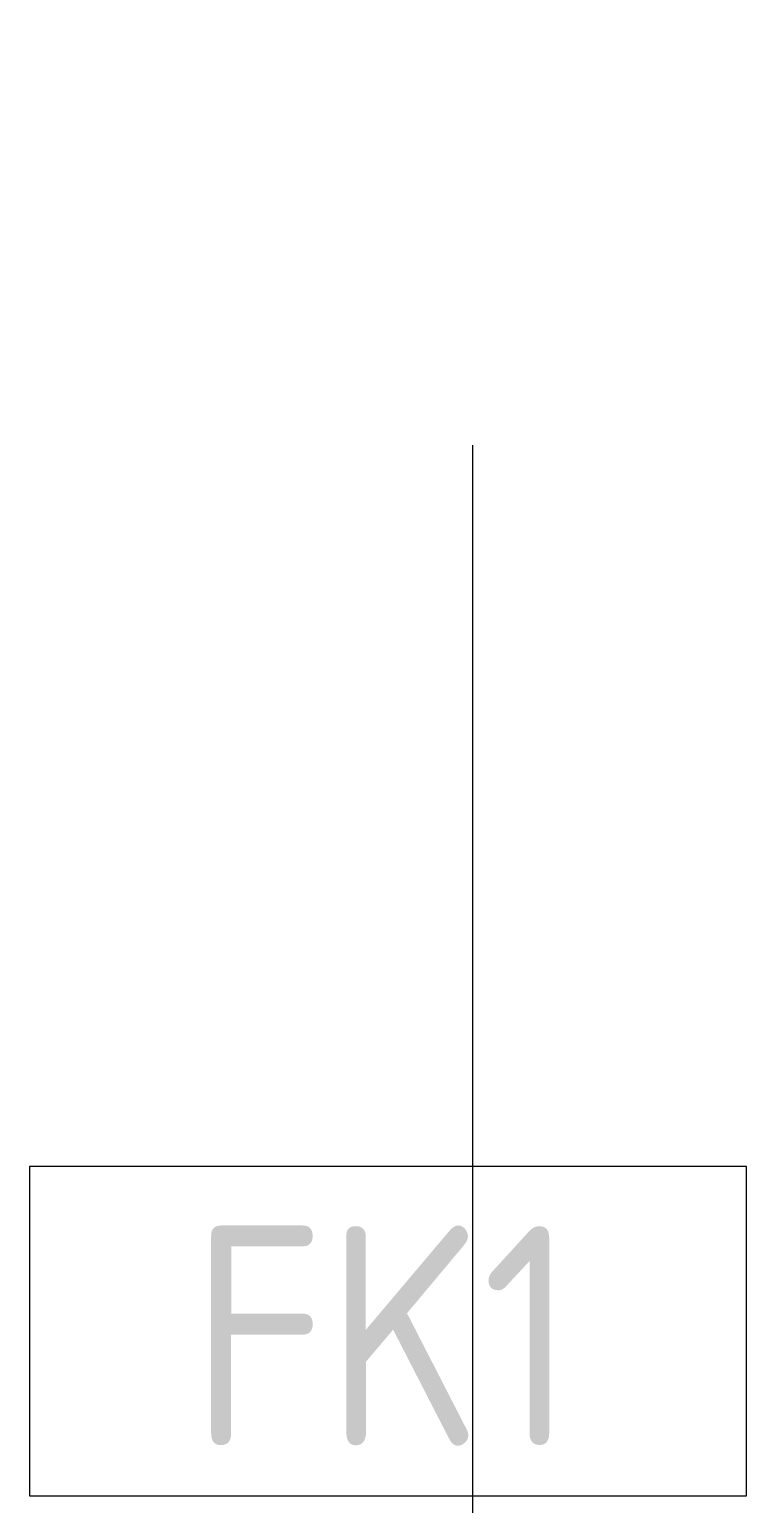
# Model space of a CAD drawing. Header units: millimetres. Extents: x -5426 to 189269, y -8553 to 29000.
# Drawn here: x 16606 to 17259, y 2075 to 3417 of the extents above; entities that cross this region are included whole.
import ezdxf

# ---------------------------------------------------------------- set-up
doc = ezdxf.new("R2010")
doc.units = ezdxf.units.MM
doc.linetypes.add('Осевая', pattern=[3175, 635, -476.25, 1587.5, -476.25])
doc.layers.add('A-WALL-IDEN', color=7, linetype='Continuous', lineweight=9)
doc.layers.add('Оси-2', color=7, linetype='Осевая', lineweight=9)
doc.styles.add('GOST Common_1', font='GOST_Common.ttf', dxfattribs={"width": 0.9, "height": 200})

# ---------------------------------------------------------------- blocks, each defined once
blk = doc.blocks.new('М_стена_0001 - Типоразмер_без рамки-25382661-План отделки стен 3 этажа в осях 1-12')
at = {"layer": 'A-WALL-IDEN'}
for p, q in [((3.258, 1.523), (-3.273, 1.523)), ((-3.273, 1.523), (-3.273, -1.477)), ((3.258, -1.477), (3.258, 1.523)), ((-3.273, -1.477), (3.258, -1.477))]:
    blk.add_line(p, q, dxfattribs=at)

msp = doc.modelspace()

# ---------------------------------------------------------------- linework, layer by layer
at = {"layer": 'Оси-2'}
msp.add_line((17010, 339.8), (17010, 24898.1), dxfattribs=at)

# ---------------------------------------------------------------- block references
at = {"layer": 'A-WALL-IDEN', "xscale": 99.99999999999993, "yscale": 99.99999999999993, "zscale": 99.99999999999993}
msp.add_blockref('М_стена_0001 - Типоразмер_без рамки-25382661-План отделки стен 3 этажа в осях 1-12', (16933.4, 2229.1), dxfattribs=at)

# ---------------------------------------------------------------- texts
at = {"layer": 'A-WALL-IDEN', "insert": (16753.1, 2327.2), "char_height": 200, "width": 447.342, "attachment_point": 1, "style": 'GOST Common_1'}
msp.add_mtext('FK1', dxfattribs=at)

doc.saveas('drawing.dxf')
